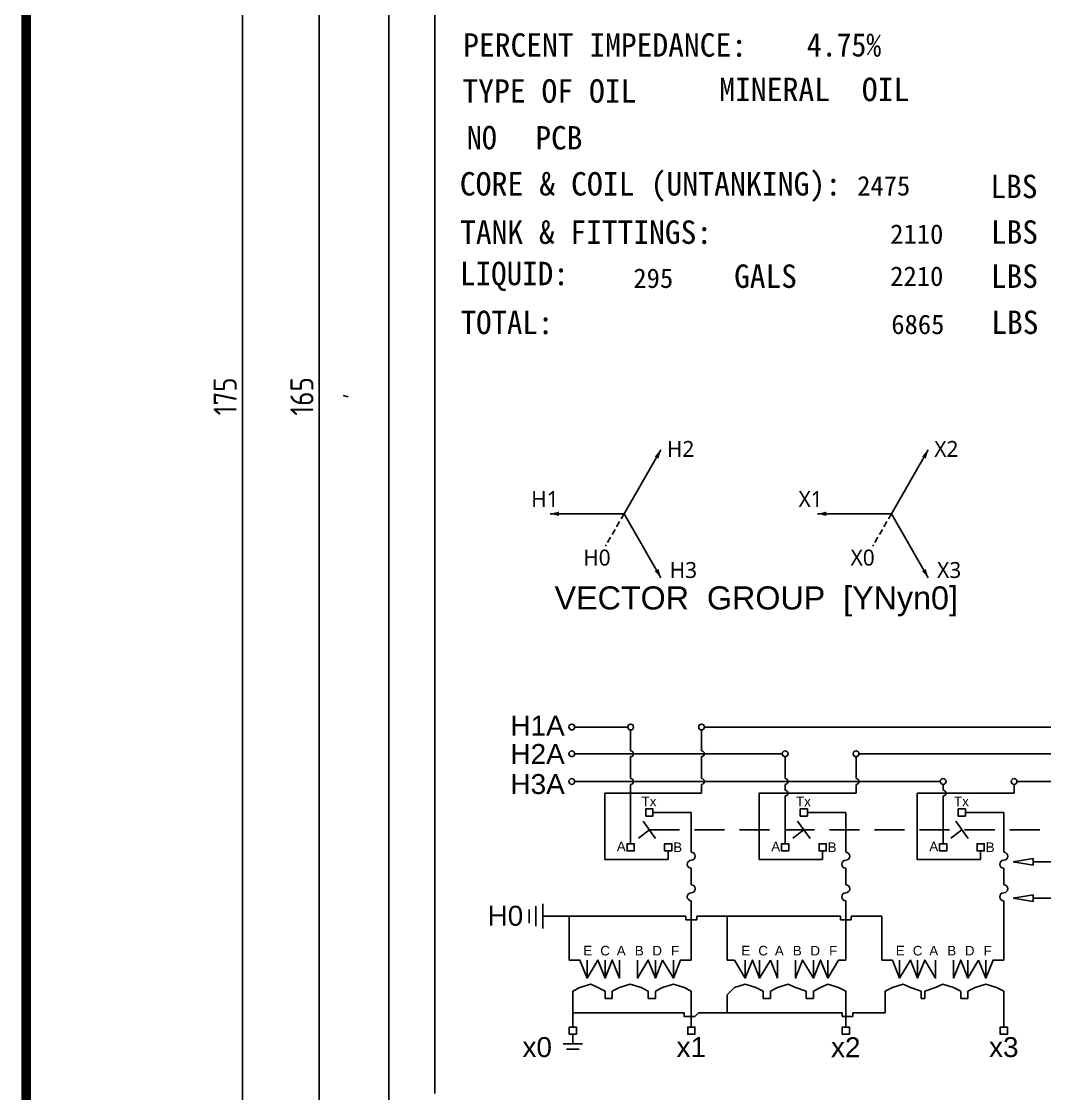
# Model space of a CAD drawing. Header units: millimetres. Extents: x 248233 to 259628, y -181361 to -174035.
# Drawn here: x 259409.1 to 259519.9, y -181174.4 to -181058.3 of the extents above; entities that cross this region are included whole.
import ezdxf
from ezdxf.enums import TextEntityAlignment as Align

# ---------------------------------------------------------------- set-up
doc = ezdxf.new("R2010")
doc.units = ezdxf.units.MM
doc.header["$LTSCALE"] = 13
doc.linetypes.add('DASHED', pattern=[0.75, 0.5, -0.25])
for name, color, linetype in [('1', 4, 'Continuous'), ('2', 3, 'Continuous'), ('4虚线层', 6, 'DASHED'), ('PDF_Geometry', 7, 'Continuous')]:
    doc.layers.add(name, color=color, linetype=linetype)
doc.layers.add('标注、文本', color=3, linetype='Continuous', lineweight=25)
doc.styles.add('Note Text (ANSI)', font='arial.ttf')
doc.styles.add('PDF FangSong', font='')
doc.styles.get("Standard").update_dxf_attribs({"font": 'gbenor.shx', "bigfont": 'gbcbig.shx'})
doc.styles.add('宋体', font='', dxfattribs={"width": 0.6})
doc.styles.get('PDF FangSong').set_extended_font_data('FangSong')
doc.styles.get('宋体').set_extended_font_data('微软雅黑')
doc.dimstyles.new('ISO-25', dxfattribs={"dimtxt": 2.5, "dimasz": 2.5, "dimexe": 1.25, "dimexo": 0.625, "dimtad": 1, "dimtxsty": 'Standard', "dimcen": 2.5, "dimadec": 0, "dimazin": 0, "dimtfac": 1, "dimtmove": 0, "dimatfit": 3, "dimfxl": 1, "dimarcsym": 0})

# ---------------------------------------------------------------- blocks, each defined once
blk = doc.blocks.new('*D26')
at = {"layer": '2', "color": 0, "linetype": 'Continuous', "lineweight": -2, "transparency": 16777216}
for p, q in [((259450.67, -181016.44), (259440.12, -181016.44)), ((259441.37, -181178.96), (259441.37, -181018.94)), ((259450.67, -181181.46), (259440.12, -181181.46))]:
    blk.add_line(p, q, dxfattribs=at)
at = {"layer": '2', "color": 0, "linetype": 'Continuous', "transparency": 16777216}
for points in [[(259440.95, -181018.94), (259441.79, -181018.94), (259441.37, -181016.44)], [(259440.95, -181178.96), (259441.79, -181178.96), (259441.37, -181181.46)]]:
    blk.add_solid(points, dxfattribs=at)
at = {"layer": 'Defpoints', "color": 0, "linetype": 'Continuous', "transparency": 16777216}
for p in [(259441.37, -181016.44), (259451.29, -181016.44), (259451.29, -181181.46)]:
    blk.add_point(p, dxfattribs=at)
at = {"layer": '2', "color": 0, "linetype": 'Continuous', "transparency": 16777216, "insert": (259439.49, -181098.95), "char_height": 2.5, "attachment_point": 5, "rotation": 90}
blk.add_mtext('165', dxfattribs=at)
blk = doc.blocks.new('*D27')
at = {"layer": '2', "color": 0, "linetype": 'Continuous', "lineweight": -2, "transparency": 16777216}
for p, q in [((259448.25, -181011.44), (259431.81, -181011.44)), ((259433.06, -181013.94), (259433.06, -181183.96)), ((259448.25, -181186.46), (259431.81, -181186.46))]:
    blk.add_line(p, q, dxfattribs=at)
at = {"layer": '2', "color": 0, "linetype": 'Continuous', "transparency": 16777216}
for points in [[(259432.64, -181013.94), (259433.47, -181013.94), (259433.06, -181011.44)], [(259432.64, -181183.96), (259433.47, -181183.96), (259433.06, -181186.46)]]:
    blk.add_solid(points, dxfattribs=at)
at = {"layer": 'Defpoints', "color": 0, "linetype": 'Continuous', "transparency": 16777216}
for p in [(259448.88, -181011.44), (259433.06, -181186.46), (259448.88, -181186.46)]:
    blk.add_point(p, dxfattribs=at)
at = {"layer": '2', "color": 0, "linetype": 'Continuous', "transparency": 16777216, "insert": (259431.18, -181098.95), "char_height": 2.5, "attachment_point": 5, "rotation": 90}
blk.add_mtext('175', dxfattribs=at)

msp = doc.modelspace()

# ---------------------------------------------------------------- linework, layer by layer
at = {"layer": '1', "color": 0, "linetype": 'Continuous'}
msp.add_line((259409.654, -181294.025), (259409.654, -180945.005), dxfattribs=at)
at = {"layer": '1', "const_width": 1.05}
msp.add_lwpolyline([(259409.654, -180945.005), (259627.004, -180945.005), (259627.004, -181294.025), (259409.654, -181294.025), (259409.654, -180945.005), (259627.004, -180945.005)], dxfattribs=at)
at = {"layer": '2', "linetype": 'Continuous'}
for p, q in [((259469.003, -181134.754), (259474.759, -181134.754)), ((259483.061, -181134.754), (259524.532, -181134.754)), ((259469.003, -181137.649), (259475.832, -181137.649)), ((259475.832, -181137.649), (259491.477, -181137.649)), ((259499.779, -181137.649), (259524.532, -181137.649)), ((259469.003, -181140.648), (259475.832, -181140.648)), ((259475.832, -181140.648), (259508.585, -181140.648)), ((259516.886, -181140.648), (259524.532, -181140.648)), ((259481.053, -181155.243), (259481.053, -181155.632)), ((259481.053, -181155.632), (259482.22, -181155.632)), ((259482.22, -181155.632), (259482.22, -181155.243)), ((259485.524, -181160), (259485.524, -181155.243)), ((259497.772, -181155.243), (259497.772, -181155.632)), ((259497.772, -181155.632), (259498.938, -181155.632)), ((259498.938, -181155.632), (259498.938, -181155.243)), ((259502.243, -181160), (259502.243, -181155.243))]:
    msp.add_line(p, q, dxfattribs=at)
at = {"layer": '2'}
for p, q in [((259481.636, -181144.007), (259481.636, -181148.317)), ((259498.355, -181144.007), (259498.355, -181148.317)), ((259515.462, -181144.007), (259515.462, -181148.317)), ((259481.053, -181155.243), (259468.417, -181155.243)), ((259482.22, -181155.243), (259497.772, -181155.243)), ((259498.938, -181155.243), (259502.243, -181155.243))]:
    msp.add_line(p, q, dxfattribs=at)
at = {"layer": '2', "color": 3}
for p, q in [((259518.634, -181149.339), (259527.074, -181149.339)), ((259518.634, -181153.281), (259527.074, -181153.281))]:
    msp.add_line(p, q, dxfattribs=at)
at = {"layer": '2'}
for points in [[(259478.355, -181104.741, 0, 0.48, 0), (259477.875, -181105.572, 0.48, 0.48, 0)], [(259507.291, -181104.741, 0, 0.48, 0), (259506.812, -181105.572, 0.48, 0.48, 0)], [(259466.364, -181111.664, 0, 0.48, 0), (259467.323, -181111.664, 0.48, 0.48, 0)], [(259495.301, -181111.664, 0, 0.48, 0), (259496.26, -181111.664, 0.48, 0.48, 0)], [(259478.355, -181118.587, 0, 0.48, 0), (259477.875, -181117.756, 0.48, 0.48, 0)], [(259507.291, -181118.587, 0, 0.48, 0), (259506.812, -181117.756, 0.48, 0.48, 0)]]:
    msp.add_lwpolyline(points, format="xyseb", dxfattribs=at)
for points in [[(259478.355, -181104.741), (259474.358, -181111.664)], [(259507.291, -181104.741), (259503.294, -181111.664)], [(259466.364, -181111.664), (259474.358, -181111.664)], [(259478.355, -181118.587), (259474.358, -181111.664)], [(259495.301, -181111.664), (259503.294, -181111.664)], [(259507.291, -181118.587), (259503.294, -181111.664)]]:
    msp.add_lwpolyline(points, dxfattribs=at)
at = {"layer": '2', "linetype": 'Continuous'}
for points in [[(259475.072, -181137.336), (259475.072, -181135.066)], [(259475.072, -181140.335), (259475.072, -181137.962)], [(259491.79, -181140.335), (259491.79, -181137.962)], [(259475.072, -181147.391), (259475.072, -181140.961)], [(259491.79, -181141.598), (259491.79, -181140.961)], [(259508.897, -181141.598), (259508.897, -181140.961)], [(259491.79, -181147.391), (259491.79, -181142.223)], [(259508.897, -181147.391), (259508.897, -181142.223)], [(259476.712, -181144.007), (259476.712, -181143.618), (259477.1, -181143.618), (259477.489, -181143.618), (259477.489, -181144.007), (259477.489, -181144.396), (259477.1, -181144.396), (259476.712, -181144.396), (259476.712, -181144.007)], [(259493.43, -181144.007), (259493.43, -181143.618), (259493.819, -181143.618), (259494.208, -181143.618), (259494.208, -181144.007), (259494.208, -181144.396), (259493.819, -181144.396), (259493.43, -181144.396), (259493.43, -181144.007)], [(259510.537, -181144.007), (259510.537, -181143.618), (259510.926, -181143.618), (259511.315, -181143.618), (259511.315, -181144.007), (259511.315, -181144.396), (259510.926, -181144.396), (259510.537, -181144.396), (259510.537, -181144.007)], [(259474.683, -181147.78), (259474.683, -181147.391), (259475.072, -181147.391), (259475.461, -181147.391), (259475.461, -181147.78), (259475.461, -181148.169), (259475.072, -181148.169), (259474.683, -181148.169), (259474.683, -181147.78)], [(259479.518, -181147.78), (259479.518, -181147.391), (259479.129, -181147.391), (259478.74, -181147.391), (259478.74, -181147.78), (259478.74, -181148.169), (259479.129, -181148.169), (259479.518, -181148.169), (259479.518, -181147.78)], [(259491.401, -181147.78), (259491.401, -181147.391), (259491.79, -181147.391), (259492.179, -181147.391), (259492.179, -181147.78), (259492.179, -181148.169), (259491.79, -181148.169), (259491.401, -181148.169), (259491.401, -181147.78)], [(259496.236, -181147.78), (259496.236, -181147.391), (259495.847, -181147.391), (259495.459, -181147.391), (259495.459, -181147.78), (259495.459, -181148.169), (259495.847, -181148.169), (259496.236, -181148.169), (259496.236, -181147.78)], [(259508.509, -181147.78), (259508.509, -181147.391), (259508.897, -181147.391), (259509.286, -181147.391), (259509.286, -181147.78), (259509.286, -181148.169), (259508.897, -181148.169), (259508.509, -181148.169), (259508.509, -181147.78)], [(259513.343, -181147.78), (259513.343, -181147.391), (259512.955, -181147.391), (259512.566, -181147.391), (259512.566, -181147.78), (259512.566, -181148.169), (259512.955, -181148.169), (259513.343, -181148.169), (259513.343, -181147.78)], [(259481.636, -181160), (259481.636, -181153.57)], [(259498.355, -181160), (259498.355, -181153.57)], [(259515.462, -181160), (259515.462, -181153.57)], [(259465.559, -181155.243), (259468.417, -181155.243)], [(259468.417, -181155.243), (259468.417, -181160)], [(259481.636, -181160), (259481.636, -181156.501), (259481.636, -181160)], [(259472.305, -181161.944), (259471.528, -181160), (259470.361, -181161.944), (259469.584, -181160), (259468.417, -181160)], [(259470.361, -181161.944), (259470.361, -181160)], [(259473.86, -181160), (259473.86, -181161.944), (259473.083, -181160), (259472.305, -181161.944), (259472.305, -181160)], [(259475.804, -181160), (259475.804, -181161.944), (259476.971, -181160), (259477.748, -181161.944), (259477.748, -181160)], [(259478.526, -181160), (259477.748, -181161.944)], [(259479.692, -181161.944), (259478.526, -181160)], [(259481.636, -181160), (259480.47, -181160), (259479.692, -181161.944), (259479.692, -181160)], [(259487.468, -181161.944), (259486.302, -181160), (259485.524, -181160)], [(259490.19, -181160), (259489.024, -181161.944), (259488.246, -181160), (259487.468, -181161.944), (259487.468, -181160)], [(259489.024, -181161.944), (259489.024, -181160)], [(259490.19, -181160), (259490.968, -181161.944)], [(259490.968, -181161.944), (259490.968, -181160)], [(259498.355, -181160), (259497.577, -181160), (259496.411, -181161.944), (259495.633, -181160), (259494.856, -181161.944), (259493.689, -181160), (259492.912, -181161.944), (259492.912, -181160)], [(259494.856, -181161.944), (259494.856, -181160)], [(259496.411, -181161.944), (259496.411, -181160)], [(259504.187, -181160), (259504.187, -181161.944), (259503.409, -181160), (259502.243, -181160)], [(259508.075, -181160), (259508.075, -181161.944), (259506.908, -181160), (259506.131, -181161.944), (259505.353, -181160), (259504.187, -181161.944)], [(259506.131, -181161.944), (259506.131, -181160)], [(259510.019, -181160), (259510.019, -181161.944), (259510.796, -181160), (259511.574, -181161.944), (259511.574, -181160)], [(259512.74, -181160), (259511.574, -181161.944)], [(259513.518, -181160), (259513.518, -181161.944), (259512.74, -181160)], [(259513.518, -181161.944), (259514.296, -181160), (259515.462, -181160)], [(259472.305, -181163.364), (259471.528, -181162.976), (259470.75, -181162.587), (259469.584, -181162.976), (259468.806, -181163.364)], [(259476.971, -181163.364), (259476.193, -181162.976), (259475.027, -181162.587), (259473.86, -181162.976), (259473.083, -181163.364)], [(259481.636, -181163.364), (259480.859, -181162.976), (259479.692, -181162.587), (259478.526, -181162.976), (259477.748, -181163.364)], [(259489.412, -181163.364), (259488.635, -181162.976), (259487.468, -181162.587), (259486.302, -181162.976), (259485.524, -181163.753)], [(259494.078, -181163.364), (259492.912, -181162.976), (259492.134, -181162.587), (259490.968, -181162.976), (259490.19, -181163.364)], [(259498.355, -181163.364), (259497.577, -181162.976), (259496.411, -181162.587), (259495.633, -181162.976), (259494.856, -181163.364)], [(259506.52, -181163.364), (259505.353, -181162.976), (259504.576, -181162.587), (259503.409, -181162.976), (259502.632, -181163.364)], [(259510.796, -181163.364), (259510.019, -181162.976), (259508.852, -181162.587), (259508.075, -181162.976), (259506.908, -181163.364)], [(259515.462, -181163.364), (259514.684, -181162.976), (259513.518, -181162.587), (259512.352, -181162.976), (259511.574, -181163.364)], [(259468.806, -181163.364), (259468.806, -181167.252)], [(259472.305, -181164.142), (259472.305, -181163.364)], [(259473.083, -181163.364), (259473.083, -181164.142)], [(259476.971, -181164.142), (259476.971, -181163.364)], [(259477.748, -181163.364), (259477.748, -181164.142)], [(259481.636, -181167.252), (259481.636, -181163.364)], [(259485.524, -181165.697), (259485.524, -181163.753)], [(259489.412, -181164.142), (259489.412, -181163.364)], [(259490.19, -181163.364), (259490.19, -181164.142)], [(259494.078, -181164.142), (259494.078, -181163.364)], [(259494.856, -181163.364), (259494.856, -181164.142)], [(259498.355, -181167.252), (259498.355, -181163.364)], [(259498.355, -181163.364), (259498.355, -181163.364)], [(259502.632, -181165.697), (259502.632, -181163.364)], [(259506.52, -181164.142), (259506.52, -181163.364)], [(259506.908, -181163.364), (259506.908, -181164.142)], [(259510.796, -181164.142), (259510.796, -181163.364)], [(259511.574, -181163.364), (259511.574, -181164.142)], [(259515.462, -181167.252), (259515.462, -181163.364)], [(259515.462, -181163.364), (259515.462, -181163.364)], [(259473.083, -181164.142), (259472.305, -181164.142)], [(259477.748, -181164.142), (259476.971, -181164.142)], [(259490.19, -181164.142), (259489.412, -181164.142)], [(259494.856, -181164.142), (259494.078, -181164.142)], [(259506.908, -181164.142), (259506.52, -181164.142)], [(259511.574, -181164.142), (259510.796, -181164.142)], [(259480.859, -181165.697), (259468.806, -181165.697)], [(259480.859, -181165.697), (259480.859, -181166.086), (259481.636, -181166.086), (259482.025, -181166.086), (259482.414, -181165.697)], [(259497.966, -181165.697), (259482.414, -181165.697)], [(259497.966, -181165.697), (259497.966, -181166.086), (259498.355, -181166.086), (259499.132, -181166.086), (259499.132, -181165.697)], [(259502.632, -181165.697), (259499.132, -181165.697)], [(259469.195, -181167.641), (259469.195, -181167.252), (259468.806, -181167.252), (259468.417, -181167.252), (259468.417, -181167.641), (259468.417, -181168.03), (259468.806, -181168.03), (259469.195, -181168.03), (259469.195, -181167.641)], [(259482.025, -181167.641), (259482.025, -181167.252), (259481.636, -181167.252), (259481.248, -181167.252), (259481.248, -181167.641), (259481.248, -181168.03), (259481.636, -181168.03), (259482.025, -181168.03), (259482.025, -181167.641)], [(259498.744, -181167.641), (259498.744, -181167.252), (259498.355, -181167.252), (259497.966, -181167.252), (259497.966, -181167.641), (259497.966, -181168.03), (259498.355, -181168.03), (259498.744, -181168.03), (259498.744, -181167.641)], [(259515.851, -181167.641), (259515.851, -181167.252), (259515.462, -181167.252), (259515.073, -181167.252), (259515.073, -181167.641), (259515.073, -181168.03), (259515.462, -181168.03), (259515.851, -181168.03), (259515.851, -181167.641)]]:
    msp.add_lwpolyline(points, dxfattribs=at)
at = {"layer": '2'}
for centre, start, end in [((259481.636, -181148.749), 270, 90), ((259498.355, -181148.749), 270, 90), ((259515.462, -181148.749), 270, 90), ((259481.636, -181149.613), 90, 270), ((259498.355, -181149.613), 90, 270), ((259515.462, -181149.613), 90, 270), ((259481.636, -181152.274), 270, 90), ((259498.355, -181152.274), 270, 90), ((259515.462, -181152.274), 270, 90), ((259481.636, -181153.138), 90, 270), ((259498.355, -181153.138), 90, 270), ((259515.462, -181153.138), 90, 270)]:
    msp.add_arc(centre, 0.432, start, end, dxfattribs=at)
at = {"layer": '4虚线层', "ltscale": 0.1}
for p, q in [((259474.358, -181111.664), (259472.344, -181115.152)), ((259503.294, -181111.664), (259501.28, -181115.152))]:
    msp.add_line(p, q, dxfattribs=at)
at = {"layer": '4虚线层', "ltscale": 0.5}
msp.add_line((259477.1, -181145.893), (259527.203, -181145.893), dxfattribs=at)
at = {"layer": 'PDF_Geometry', "lineweight": 25}
for points in [[(259448.879, -181011.445), (259598.9, -181011.445), (259598.9, -181186.46), (259448.879, -181186.46), (259448.879, -181011.445)], [(259453.878, -181174.44), (259453.878, -181023.408)], [(259444.498, -181099.008), (259443.936, -181098.84)]]:
    msp.add_lwpolyline(points, dxfattribs=at)
at = {"layer": '标注、文本'}
for p, q in [((259482.748, -181137.336), (259482.748, -181135.066)), ((259482.748, -181140.335), (259482.748, -181137.962)), ((259499.466, -181140.335), (259499.466, -181137.962)), ((259482.748, -181141.91), (259482.748, -181140.961)), ((259499.466, -181141.91), (259499.466, -181140.961)), ((259516.573, -181141.91), (259516.573, -181140.961)), ((259472.26, -181149.098), (259472.26, -181141.91)), ((259472.26, -181141.91), (259482.748, -181141.91)), ((259488.979, -181149.098), (259488.979, -181141.91)), ((259488.979, -181141.91), (259499.466, -181141.91)), ((259506.086, -181149.098), (259506.086, -181141.91)), ((259506.086, -181141.91), (259516.573, -181141.91)), ((259481.636, -181144.007), (259477.489, -181144.007)), ((259498.355, -181144.007), (259494.208, -181144.007)), ((259515.462, -181144.007), (259511.315, -181144.007)), ((259476.427, -181144.958), (259477.774, -181146.829)), ((259493.145, -181144.958), (259494.493, -181146.829)), ((259510.252, -181144.958), (259511.6, -181146.829)), ((259477.1, -181145.893), (259475.913, -181146.781)), ((259493.819, -181145.893), (259492.632, -181146.781)), ((259510.926, -181145.893), (259509.739, -181146.781)), ((259479.129, -181148.169), (259479.129, -181149.098)), ((259495.847, -181148.169), (259495.847, -181149.098)), ((259512.955, -181148.169), (259512.955, -181149.098)), ((259479.129, -181149.098), (259472.26, -181149.098)), ((259495.847, -181149.098), (259488.979, -181149.098)), ((259512.955, -181149.098), (259506.086, -181149.098)), ((259516.474, -181149.339), (259518.634, -181148.979)), ((259518.634, -181149.699), (259516.474, -181149.339)), ((259518.634, -181148.979), (259518.634, -181149.699)), ((259516.474, -181153.281), (259518.634, -181152.921)), ((259518.634, -181153.641), (259516.474, -181153.281)), ((259518.634, -181152.921), (259518.634, -181153.641)), ((259464.091, -181155.243), (259464.091, -181154.508)), ((259464.825, -181155.243), (259464.825, -181154.162)), ((259465.559, -181155.243), (259465.559, -181153.9)), ((259464.091, -181155.243), (259464.091, -181155.977)), ((259464.825, -181155.243), (259464.825, -181156.324)), ((259465.559, -181155.243), (259465.559, -181156.585)), ((259468.806, -181168.03), (259468.806, -181169.057)), ((259469.846, -181169.057), (259467.766, -181169.057)), ((259469.48, -181169.65), (259468.132, -181169.65))]:
    msp.add_line(p, q, dxfattribs=at)
at = {"layer": '标注、文本', "ltscale": 0.865887}
for p, q in [((259481.636, -181151.842), (259481.636, -181150.045)), ((259498.355, -181151.842), (259498.355, -181150.045)), ((259515.462, -181151.842), (259515.462, -181150.045))]:
    msp.add_line(p, q, dxfattribs=at)
at = {"layer": '标注、文本'}
for centre in [(259468.691, -181134.754), (259475.072, -181134.754), (259482.748, -181134.754), (259468.691, -181137.649), (259491.79, -181137.649), (259499.466, -181137.649), (259468.691, -181140.648), (259508.897, -181140.648), (259516.573, -181140.648)]:
    msp.add_circle(centre, 0.313, dxfattribs=at)
for centre in [(259475.072, -181137.649), (259482.748, -181137.649), (259475.072, -181140.648), (259482.748, -181140.648), (259491.79, -181140.648), (259499.466, -181140.648), (259491.79, -181141.91), (259508.897, -181141.91)]:
    msp.add_arc(centre, 0.313, 270, 90, dxfattribs=at)

# ---------------------------------------------------------------- texts
at = {"layer": '2'}
for s, height, style, p in [('H2', 1.7267, '宋体', (259479.002, -181105.502)), ('X2', 1.7267, '宋体', (259507.939, -181105.502)), ('H1', 1.7267, '宋体', (259464.312, -181110.934)), ('X1', 1.7267, '宋体', (259493.249, -181110.934)), ('H0', 1.7267, '宋体', (259469.945, -181117.269)), ('X0', 1.7267, '宋体', (259498.882, -181117.269)), ('H3', 1.7267, '宋体', (259479.307, -181118.613)), ('X3', 1.7267, '宋体', (259508.243, -181118.613)), ('VECTOR  GROUP  [YNyn0]', 2.5, 'Note Text (ANSI)', (259466.835, -181122.023))]:
    msp.add_text(s, height=height, dxfattribs=dict(at, style=style)).set_placement(p)
at = {"layer": '2', "style": 'Note Text (ANSI)'}
for s, p in [('H1A', (259467.935, -181135.684)), ('H2A', (259467.935, -181138.755)), ('H3A', (259467.935, -181142.008)), ('H0', (259463.443, -181156.271))]:
    msp.add_text(s, height=2.16, dxfattribs=at).set_placement(p, align=Align.RIGHT)
for s, height, p in [('Tx', 1.0368, (259477.052, -181142.809)), ('Tx', 1.0368, (259493.771, -181142.809)), ('Tx', 1.0368, (259510.878, -181142.809)), ('A', 1.037, (259474.052, -181147.693)), ('B', 1.037, (259480.158, -181147.769)), ('A', 1.037, (259490.771, -181147.693)), ('B', 1.037, (259496.876, -181147.769)), ('A', 1.037, (259507.878, -181147.693)), ('B', 1.037, (259513.983, -181147.769)), ('E', 1.037, (259470.425, -181158.963)), ('C', 1.037, (259472.305, -181158.973)), ('A', 1.037, (259474.051, -181158.973)), ('B', 1.037, (259475.998, -181158.973)), ('D', 1.037, (259477.942, -181158.973)), ('F', 1.037, (259479.886, -181158.973)), ('E', 1.037, (259487.532, -181158.963)), ('C', 1.037, (259489.412, -181158.973)), ('A', 1.037, (259491.159, -181158.973)), ('B', 1.037, (259493.105, -181158.973)), ('D', 1.037, (259495.049, -181158.973)), ('F', 1.037, (259496.993, -181158.973)), ('E', 1.037, (259504.25, -181158.963)), ('C', 1.037, (259506.131, -181158.973)), ('A', 1.037, (259507.877, -181158.973)), ('B', 1.037, (259509.824, -181158.973)), ('D', 1.037, (259511.768, -181158.973)), ('F', 1.037, (259513.712, -181158.973)), ('x0', 2.16, (259464.959, -181169.412)), ('x1', 2.16, (259481.636, -181169.412)), ('x2', 2.16, (259498.355, -181169.412)), ('x3', 2.16, (259515.462, -181169.412))]:
    msp.add_text(s, height=height, dxfattribs=at).set_placement(p, align=Align.MIDDLE)
at = {"layer": '2', "linetype": 'Continuous', "char_height": 2.53409, "attachment_point": 7, "style": 'PDF FangSong'}
for s, insert in [('\\W0.990022;PERCENT IMPEDANCE:', (259456.948, -181062.205)), ('{\\W0.9335;4.75%}', (259494.148, -181062.19)), ('\\W0.994479;TYPE OF OIL', (259456.847, -181067.186)), ('{\\W0.9956;MINERAL  OIL}', (259484.649, -181067.019)), ('\\W0.943330;NO', (259457.339, -181072.24)), ('\\W0.986198;PCB', (259464.753, -181072.254)), ('{\\W0.9982;CORE & COIL (UNTANKING): \\fSimSun|b0|i0|c134|p2;\\H0.8333x;\\W1;2475}', (259456.571, -181077.873)), ('\\W0.985571;LBS', (259514.016, -181077.525)), ('\\W0.988717;TANK & FITTINGS:', (259456.615, -181082.477)), ('\\W0.985572;LBS', (259514.059, -181082.463)), ('{\\fSimSun|b0|i0|c134|p2;\\H0.8333x;2110}', (259503.17, -181082.463)), ('{\\W0.976;LIQUID:}', (259456.6, -181087.546)), ('{\\W0.9851;GALS}', (259486.271, -181087.241)), ('\\W0.985572;LBS', (259514.059, -181087.241)), ('{\\fSimSun|b0|i0|c134|p2;\\H0.8333x;295}', (259475.367, -181087.241)), ('{\\fSimSun|b0|i0|c134|p2;\\H0.8333x;2210}', (259503.17, -181087.023)), ('\\W0.968789;TOTAL:', (259456.673, -181092.252)), ('{\\fSimSun|b0|i0|c134|p2;\\H0.8333x;6865}', (259503.286, -181092.237)), ('\\W0.985572;LBS', (259514.117, -181092.237))]:
    msp.add_mtext(s, dxfattribs=dict(at, insert=insert))

# ---------------------------------------------------------------- dimensions: what is measured, and where the dimension line sits
at = {"layer": '2', "linetype": 'Continuous'}
for base, p1, p2, picture, middle in [((259433.057, -181186.46), (259448.879, -181011.445), (259448.879, -181186.46), '*D27', (259431.182, -181098.952)), ((259441.369, -181016.443), (259451.294, -181181.461), (259451.294, -181016.443), '*D26', (259439.494, -181098.952))]:
    dim = msp.add_linear_dim(base=base, p1=p1, p2=p2, angle=90, dimstyle='ISO-25', override={"dimdec": 0}, dxfattribs=at)
    dim.commit()
    dim.dimension.update_dxf_attribs({"geometry": picture, "text_midpoint": middle})

doc.saveas('drawing.dxf')
